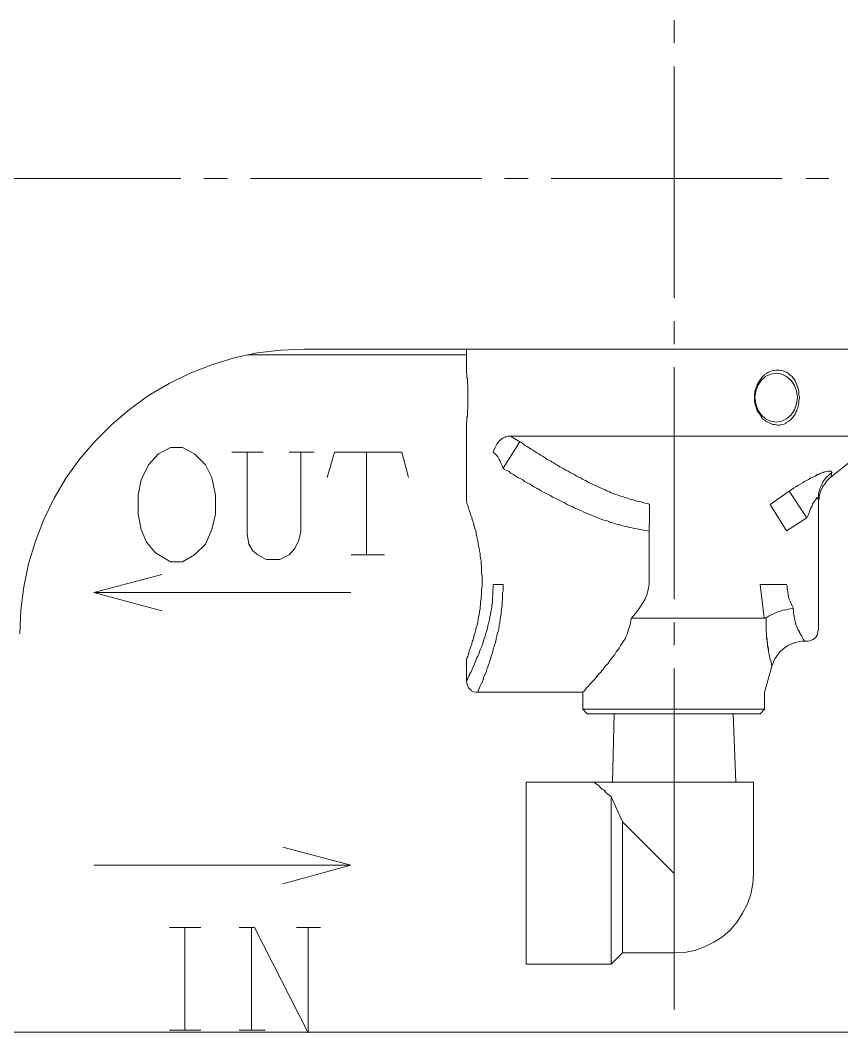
# Model space of a CAD drawing. Header units: millimetres. Extents: x 288 to 8834, y 20 to 9668.
# Drawn here: x 2941.9 to 3086.3, y 7457.8 to 7635.7 of the extents above; entities that cross this region are included whole.
import ezdxf

# ---------------------------------------------------------------- set-up
doc = ezdxf.new("R2010")
doc.units = ezdxf.units.MM
doc.layers.add('Layer1', color=7, linetype='Continuous')

# ---------------------------------------------------------------- blocks, each defined once
blk = doc.blocks.new('BLKF766')
at = {"layer": 'Layer1', "color": 7, "linetype": 'Continuous', "lineweight": 5}
for p, q in [((2964.44, 7557.63), (2966.16, 7559.53)), ((2966.16, 7559.53), (2968.31, 7560.65)), ((2968.31, 7560.65), (2970.38, 7560.65)), ((2970.38, 7560.65), (2972.53, 7559.53)), ((2972.53, 7559.53), (2974.43, 7557.63)), ((2963.14, 7554.96), (2964.44, 7557.63)), ((2974.43, 7557.63), (2975.55, 7555.39)), ((2962.63, 7552.29), (2963.14, 7554.96)), ((2975.55, 7555.39), (2976.23, 7552.29)), ((2962.63, 7548.94), (2962.63, 7552.29)), ((2976.23, 7552.29), (2976.23, 7548.94)), ((2963.14, 7546.27), (2962.63, 7548.94)), ((2976.23, 7548.94), (2975.55, 7546.27)), ((2964.09, 7544.03), (2963.14, 7546.27)), ((2975.55, 7546.27), (2974.43, 7543.68)), ((2974.43, 7543.68), (2972.53, 7541.79)), ((2968.31, 7540.58), (2965.64, 7542.13)), ((2972.53, 7541.79), (2970.38, 7540.58)), ((2970.38, 7540.58), (2968.31, 7540.58))]:
    blk.add_line(p, q, dxfattribs=at)
blk = doc.blocks.new('BLKF767')
at = {"layer": 'Layer1', "color": 7, "linetype": 'Continuous', "lineweight": 5}
for p, q in [((2990.87, 7544.37), (2991.22, 7545.92)), ((2982.09, 7543.68), (2982.78, 7542.48)), ((2990.18, 7542.91), (2990.87, 7544.37)), ((2982.78, 7542.48), (2983.64, 7541.79)), ((2983.64, 7541.79), (2985.1, 7541.01)), ((2987.52, 7541.01), (2989.15, 7541.79)), ((2989.15, 7541.79), (2990.18, 7542.91)), ((2985.1, 7541.01), (2987.52, 7541.01))]:
    blk.add_line(p, q, dxfattribs=at)
blk = doc.blocks.new('BLKF827')
at = {"layer": 'Layer1', "color": 7, "linetype": 'Continuous', "lineweight": 5}
for p, q in [((2983.55, 7577.27), (2979.51, 7576.41)), ((2987.69, 7577.78), (2983.55, 7577.27)), ((2991.82, 7577.96), (2987.69, 7577.78)), ((2979.51, 7576.41), (2975.55, 7575.2)), ((2971.76, 7573.74), (2968.05, 7571.93)), ((2975.55, 7575.2), (2971.76, 7573.74)), ((2968.05, 7571.93), (2964.44, 7569.78)), ((2964.44, 7569.78), (2961.08, 7567.36)), ((2961.08, 7567.36), (2957.98, 7564.69)), ((2957.98, 7564.69), (2955.05, 7561.77)), ((2955.05, 7561.77), (2952.38, 7558.67)), ((2952.38, 7558.67), (2949.97, 7555.31)), ((2949.97, 7555.31), (2947.82, 7551.78)), ((2947.82, 7551.78), (2946.01, 7547.99)), ((2946.01, 7547.99), (2944.54, 7544.2)), ((2944.54, 7544.2), (2943.34, 7540.24)), ((2943.34, 7540.24), (2942.48, 7536.19)), ((2942.48, 7536.19), (2941.96, 7532.06))]:
    blk.add_line(p, q, dxfattribs=at)
blk = doc.blocks.new('BLKF1038')
at = {"layer": 'Layer1', "color": 7, "linetype": 'Continuous', "lineweight": 5}
for p, q in [((3042.8, 7501.83), (3043.06, 7501.57)), ((3043.06, 7501.57), (3043.15, 7501.57)), ((3043.15, 7501.57), (3043.49, 7501.31)), ((3043.49, 7501.31), (3043.83, 7500.97)), ((3043.83, 7500.97), (3044.09, 7500.71)), ((3044.09, 7500.71), (3044.18, 7500.63)), ((3044.18, 7500.63), (3044.26, 7500.63)), ((3044.26, 7500.63), (3044.61, 7500.37)), ((3044.61, 7500.37), (3044.87, 7500.02)), ((3044.87, 7500.02), (3045.21, 7499.76)), ((3045.21, 7499.76), (3045.56, 7499.51))]:
    blk.add_line(p, q, dxfattribs=at)
blk = doc.blocks.new('BLKF1039')
at = {"layer": 'Layer1', "color": 7, "linetype": 'Continuous', "lineweight": 5}
for p, q in [((3070.36, 7482.2), (3070.7, 7484.01)), ((3069.75, 7480.47), (3070.36, 7482.2)), ((3068.89, 7478.84), (3069.75, 7480.47)), ((3067.95, 7477.29), (3068.89, 7478.84)), ((3065.36, 7474.71), (3066.74, 7475.91)), ((3066.74, 7475.91), (3067.95, 7477.29)), ((3063.81, 7473.76), (3065.36, 7474.71)), ((3058.65, 7471.95), (3060.45, 7472.29)), ((3060.45, 7472.29), (3062.18, 7472.9)), ((3062.18, 7472.9), (3063.81, 7473.76)), ((3056.84, 7471.86), (3058.65, 7471.95))]:
    blk.add_line(p, q, dxfattribs=at)
blk = doc.blocks.new('BLKF1040')
at = {"layer": 'Layer1', "color": 7, "linetype": 'Continuous', "lineweight": 5}
for p, q in [((3073.11, 7573.65), (3073.46, 7573.91)), ((3073.46, 7573.91), (3073.54, 7573.91)), ((3073.54, 7573.91), (3073.89, 7574.08)), ((3073.89, 7574.08), (3074.23, 7574.17)), ((3074.23, 7574.17), (3074.32, 7574.17)), ((3074.32, 7574.17), (3074.75, 7574.25)), ((3074.75, 7574.25), (3075.09, 7574.25)), ((3075.09, 7574.25), (3075.52, 7574.25)), ((3075.52, 7574.25), (3075.87, 7574.17)), ((3075.87, 7574.17), (3076.3, 7573.99)), ((3076.3, 7573.99), (3076.56, 7573.91)), ((3076.56, 7573.91), (3076.64, 7573.91)), ((3076.64, 7573.91), (3076.99, 7573.65)), ((3071.48, 7571.67), (3071.65, 7572.1)), ((3071.65, 7572.1), (3071.91, 7572.44)), ((3071.91, 7572.44), (3072.17, 7572.79)), ((3072.17, 7572.79), (3072.42, 7573.13)), ((3072.42, 7573.13), (3072.77, 7573.39)), ((3072.77, 7573.48), (3073.11, 7573.65)), ((3072.77, 7573.39), (3072.77, 7573.48)), ((3076.99, 7573.65), (3077.25, 7573.39)), ((3077.25, 7573.39), (3077.59, 7573.13)), ((3077.59, 7573.13), (3077.85, 7572.79)), ((3077.85, 7572.79), (3078.11, 7572.44)), ((3078.11, 7572.44), (3078.28, 7572.1)), ((3078.28, 7572.1), (3078.45, 7571.67)), ((3070.96, 7569.95), (3071.05, 7570.38)), ((3071.05, 7570.38), (3071.13, 7570.81)), ((3071.13, 7570.81), (3071.3, 7571.15)), ((3071.3, 7571.33), (3071.48, 7571.67)), ((3071.3, 7571.24), (3071.3, 7571.33)), ((3071.3, 7571.15), (3071.3, 7571.24)), ((3078.45, 7571.67), (3078.54, 7571.33)), ((3078.54, 7571.33), (3078.62, 7571.24)), ((3078.62, 7571.24), (3078.62, 7571.15)), ((3078.62, 7571.15), (3078.71, 7570.81)), ((3078.71, 7570.81), (3078.8, 7570.38)), ((3078.8, 7570.38), (3078.8, 7569.95)), ((3070.96, 7569.52), (3070.96, 7569.95)), ((3070.96, 7569.43), (3070.96, 7569.52)), ((3070.96, 7569.34), (3070.96, 7569.43)), ((3070.96, 7568.91), (3070.96, 7569.34)), ((3071.05, 7568.57), (3070.96, 7568.91)), ((3071.13, 7568.14), (3071.05, 7568.57)), ((3078.8, 7568.57), (3078.71, 7568.14)), ((3078.8, 7569.95), (3078.88, 7569.52)), ((3078.88, 7569.34), (3078.8, 7569)), ((3078.8, 7569), (3078.8, 7568.57)), ((3078.88, 7569.52), (3078.88, 7569.43)), ((3078.88, 7569.43), (3078.88, 7569.34)), ((3071.3, 7567.71), (3071.13, 7568.14)), ((3071.3, 7567.62), (3071.3, 7567.71)), ((3071.48, 7567.19), (3071.3, 7567.62)), ((3071.65, 7566.85), (3071.48, 7567.19)), ((3071.91, 7566.5), (3071.65, 7566.85)), ((3078.28, 7566.85), (3078.11, 7566.5)), ((3078.45, 7567.19), (3078.28, 7566.85)), ((3078.54, 7567.62), (3078.45, 7567.19)), ((3078.62, 7567.62), (3078.54, 7567.62)), ((3078.71, 7568.14), (3078.62, 7567.71)), ((3078.62, 7567.71), (3078.62, 7567.62)), ((3072.17, 7566.16), (3071.91, 7566.5)), ((3072.17, 7566.07), (3072.17, 7566.16)), ((3072.42, 7565.73), (3072.17, 7566.07)), ((3072.77, 7565.47), (3072.42, 7565.73)), ((3073.11, 7565.21), (3072.77, 7565.47)), ((3073.46, 7565.04), (3073.11, 7565.21)), ((3073.8, 7564.87), (3073.46, 7565.04)), ((3074.23, 7564.69), (3073.8, 7564.87)), ((3076.56, 7564.95), (3076.21, 7564.78)), ((3076.9, 7565.21), (3076.56, 7565.04)), ((3076.56, 7565.04), (3076.56, 7564.95)), ((3077.25, 7565.47), (3076.9, 7565.21)), ((3077.5, 7565.73), (3077.25, 7565.47)), ((3077.76, 7566.07), (3077.5, 7565.73)), ((3077.85, 7566.07), (3077.76, 7566.07)), ((3078.11, 7566.5), (3077.85, 7566.16)), ((3077.85, 7566.16), (3077.85, 7566.07)), ((3074.58, 7564.69), (3074.23, 7564.69)), ((3075.01, 7564.61), (3074.58, 7564.69)), ((3075.09, 7564.61), (3075.01, 7564.61)), ((3075.78, 7564.69), (3075.44, 7564.61)), ((3075.87, 7564.69), (3075.78, 7564.69)), ((3076.21, 7564.78), (3075.87, 7564.69))]:
    blk.add_line(p, q, dxfattribs=at)
blk = doc.blocks.new('BLKF1041')
at = {"layer": 'Layer1', "color": 7, "linetype": 'Continuous', "lineweight": 5}
for p, q in [((3020.32, 7551.17), (3020.41, 7550.92)), ((3020.41, 7550.92), (3020.41, 7550.83)), ((3020.41, 7550.83), (3020.58, 7550.49)), ((3020.58, 7550.49), (3020.67, 7550.06)), ((3020.67, 7550.06), (3020.76, 7549.97)), ((3020.76, 7549.97), (3020.84, 7549.62)), ((3020.84, 7549.62), (3021.01, 7549.19)), ((3021.01, 7549.19), (3021.1, 7548.76)), ((3021.1, 7548.76), (3021.27, 7548.42)), ((3021.27, 7548.42), (3021.36, 7547.99)), ((3021.36, 7547.99), (3021.53, 7547.56)), ((3021.53, 7547.56), (3021.62, 7547.21)), ((3021.62, 7547.21), (3021.62, 7547.04)), ((3021.62, 7547.04), (3021.7, 7546.96)), ((3021.7, 7546.96), (3021.79, 7546.44)), ((3021.79, 7546.44), (3021.96, 7546.01)), ((3021.96, 7546.01), (3022.05, 7545.58)), ((3022.05, 7545.58), (3022.13, 7545.15)), ((3022.13, 7545.15), (3022.22, 7544.72)), ((3022.22, 7544.72), (3022.31, 7544.29)), ((3022.31, 7544.29), (3022.39, 7543.77)), ((3022.39, 7543.77), (3022.48, 7543.34)), ((3022.48, 7543.34), (3022.56, 7542.91)), ((3022.56, 7542.91), (3022.65, 7542.56)), ((3022.65, 7542.56), (3022.65, 7542.48)), ((3022.65, 7542.48), (3022.74, 7542.05)), ((3022.74, 7542.05), (3022.74, 7541.62)), ((3022.74, 7541.62), (3022.82, 7541.19)), ((3022.82, 7541.19), (3022.91, 7540.75)), ((3022.91, 7540.75), (3022.91, 7540.32)), ((3022.91, 7540.32), (3022.91, 7539.98)), ((3022.91, 7539.98), (3022.99, 7539.89)), ((3022.99, 7539.89), (3022.99, 7539.46)), ((3022.99, 7539.46), (3022.99, 7538.95)), ((3022.99, 7538.95), (3022.99, 7538.52)), ((3022.99, 7538.52), (3023.08, 7538.09)), ((3023.08, 7538.09), (3023.08, 7537.57)), ((3023.08, 7537.57), (3023.08, 7537.22)), ((3023.08, 7537.22), (3023.08, 7537.14)), ((3023.08, 7537.14), (3023.08, 7536.71)), ((3023.08, 7536.71), (3023.08, 7536.28)), ((3022.99, 7534.9), (3022.91, 7534.55)), ((3023.08, 7536.28), (3022.99, 7535.76)), ((3022.99, 7535.76), (3022.99, 7535.33)), ((3022.99, 7535.33), (3022.99, 7534.9)), ((3022.82, 7533.09), (3022.74, 7532.66)), ((3022.91, 7533.95), (3022.82, 7533.52)), ((3022.82, 7533.52), (3022.82, 7533.09)), ((3022.91, 7534.55), (3022.91, 7534.47)), ((3022.91, 7534.47), (3022.91, 7533.95)), ((3022.56, 7531.28), (3022.48, 7530.85)), ((3022.65, 7531.8), (3022.56, 7531.28)), ((3022.74, 7532.23), (3022.65, 7531.89)), ((3022.65, 7531.89), (3022.65, 7531.8)), ((3022.74, 7532.66), (3022.74, 7532.23)), ((3022.22, 7529.47), (3022.05, 7529.04)), ((3022.31, 7529.99), (3022.22, 7529.47)), ((3022.39, 7530.42), (3022.31, 7529.99)), ((3022.48, 7530.85), (3022.39, 7530.42)), ((3021.7, 7527.75), (3021.62, 7527.41)), ((3021.87, 7528.18), (3021.7, 7527.75)), ((3021.96, 7528.61), (3021.87, 7528.18)), ((3022.05, 7529.04), (3021.96, 7528.61)), ((3021.1, 7525.68), (3021.01, 7525.34)), ((3021.27, 7526.12), (3021.1, 7525.68)), ((3021.36, 7526.55), (3021.27, 7526.12)), ((3021.53, 7526.89), (3021.36, 7526.55)), ((3021.62, 7527.32), (3021.53, 7526.89)), ((3021.62, 7527.41), (3021.62, 7527.32)), ((3020.58, 7523.96), (3020.41, 7523.62)), ((3020.67, 7524.39), (3020.58, 7523.96)), ((3020.76, 7524.48), (3020.67, 7524.39)), ((3020.84, 7524.91), (3020.76, 7524.48)), ((3021.01, 7525.34), (3020.84, 7524.91))]:
    blk.add_line(p, q, dxfattribs=at)
blk = doc.blocks.new('BLKF1042')
at = {"layer": 'Layer1', "color": 7, "linetype": 'Continuous', "lineweight": 5}
for p, q in [((3020.32, 7574.25), (3020.32, 7573.82)), ((3020.32, 7573.82), (3020.41, 7573.39)), ((3020.41, 7573.39), (3020.41, 7572.96)), ((3020.41, 7572.96), (3020.5, 7572.79)), ((3020.5, 7572.79), (3020.5, 7572.36)), ((3020.5, 7572.36), (3020.5, 7571.93)), ((3020.5, 7571.93), (3020.58, 7571.5)), ((3020.58, 7571.5), (3020.58, 7571.24)), ((3020.58, 7571.24), (3020.58, 7571.15)), ((3020.58, 7571.15), (3020.58, 7570.81)), ((3020.58, 7570.81), (3020.58, 7570.38)), ((3020.58, 7570.38), (3020.58, 7569.95)), ((3020.58, 7569.95), (3020.58, 7569.52)), ((3020.58, 7569.52), (3020.58, 7569.43)), ((3020.58, 7569.43), (3020.58, 7569.34)), ((3020.58, 7569.34), (3020.58, 7569)), ((3020.58, 7569), (3020.58, 7568.57)), ((3020.58, 7568.57), (3020.58, 7568.14)), ((3020.58, 7567.62), (3020.5, 7567.19)), ((3020.5, 7567.19), (3020.5, 7566.76)), ((3020.5, 7566.76), (3020.5, 7566.33)), ((3020.58, 7568.14), (3020.58, 7567.71)), ((3020.58, 7567.71), (3020.58, 7567.62)), ((3020.41, 7565.21), (3020.32, 7565.04)), ((3020.32, 7565.04), (3020.32, 7564.69)), ((3020.5, 7566.07), (3020.41, 7566.07)), ((3020.41, 7566.07), (3020.41, 7565.64)), ((3020.41, 7565.64), (3020.41, 7565.21)), ((3020.5, 7566.33), (3020.5, 7566.07))]:
    blk.add_line(p, q, dxfattribs=at)
blk = doc.blocks.new('BLKF1043')
at = {"layer": 'Layer1', "color": 7, "linetype": 'Continuous', "lineweight": 5}
for p, q in [((3025.06, 7536.62), (3025.06, 7536.1)), ((3024.97, 7534.64), (3024.89, 7534.21)), ((3025.06, 7536.1), (3024.97, 7535.59)), ((3024.97, 7535.59), (3024.97, 7534.64)), ((3024.89, 7533.26), (3024.8, 7533.18)), ((3024.8, 7533.18), (3024.8, 7533.09)), ((3024.8, 7533.09), (3024.8, 7532.66)), ((3024.89, 7534.21), (3024.89, 7533.78)), ((3024.89, 7533.78), (3024.89, 7533.26)), ((3024.54, 7531.37), (3024.46, 7530.85)), ((3024.63, 7531.8), (3024.54, 7531.37)), ((3024.72, 7532.23), (3024.63, 7531.8)), ((3024.8, 7532.66), (3024.72, 7532.23)), ((3024.11, 7529.3), (3024.03, 7528.87)), ((3024.2, 7529.82), (3024.11, 7529.3)), ((3024.29, 7529.9), (3024.2, 7529.82)), ((3024.37, 7530.42), (3024.29, 7529.99)), ((3024.29, 7529.99), (3024.29, 7529.9)), ((3024.46, 7530.85), (3024.37, 7530.42)), ((3023.68, 7527.84), (3023.6, 7527.41)), ((3023.86, 7528.35), (3023.68, 7527.84)), ((3024.03, 7528.87), (3023.86, 7528.35)), ((3023.17, 7526.03), (3022.99, 7525.6)), ((3023.25, 7526.46), (3023.17, 7526.03)), ((3023.42, 7526.89), (3023.25, 7526.46)), ((3023.6, 7527.41), (3023.42, 7526.98)), ((3023.42, 7526.98), (3023.42, 7526.89)), ((3022.31, 7523.96), (3022.13, 7523.62)), ((3022.48, 7524.39), (3022.31, 7523.96)), ((3022.56, 7524.48), (3022.48, 7524.39)), ((3022.65, 7524.82), (3022.56, 7524.48)), ((3022.82, 7525.25), (3022.65, 7524.82)), ((3022.99, 7525.6), (3022.82, 7525.25)), ((3021.62, 7522.41), (3021.44, 7521.98)), ((3021.7, 7522.41), (3021.62, 7522.41)), ((3021.79, 7522.76), (3021.7, 7522.41)), ((3021.96, 7523.19), (3021.79, 7522.76)), ((3022.13, 7523.62), (3021.96, 7523.19)), ((3020.76, 7520.52), (3020.58, 7520.09)), ((3020.93, 7520.86), (3020.76, 7520.52)), ((3021.1, 7521.12), (3020.93, 7520.95)), ((3020.93, 7520.95), (3020.93, 7520.86)), ((3021.27, 7521.55), (3021.1, 7521.12)), ((3021.44, 7521.98), (3021.27, 7521.55)), ((3020.58, 7520.09), (3020.5, 7520)), ((3020.5, 7520), (3020.5, 7519.92))]:
    blk.add_line(p, q, dxfattribs=at)
blk = doc.blocks.new('BLKF1044')
at = {"layer": 'Layer1', "color": 7, "linetype": 'Continuous', "lineweight": 5}
for p, q in [((3025.66, 7561.25), (3025.58, 7560.99)), ((3025.92, 7561.59), (3025.66, 7561.25)), ((3026.27, 7561.94), (3025.92, 7561.59)), ((3026.35, 7562.02), (3026.27, 7561.94)), ((3026.7, 7562.28), (3026.35, 7562.02)), ((3027.04, 7562.46), (3026.7, 7562.28)), ((3027.13, 7562.46), (3027.04, 7562.46)), ((3027.21, 7562.54), (3027.13, 7562.46)), ((3027.64, 7562.63), (3027.21, 7562.54)), ((3028.08, 7562.63), (3027.64, 7562.63)), ((3025.32, 7560.56), (3025.15, 7560.13)), ((3025.58, 7560.99), (3025.32, 7560.56))]:
    blk.add_line(p, q, dxfattribs=at)
blk = doc.blocks.new('BLKF1045')
at = {"layer": 'Layer1', "color": 7, "linetype": 'Continuous', "lineweight": 5}
for p, q in [((3082.07, 7555.91), (3081.64, 7555.65)), ((3082.15, 7555.91), (3082.07, 7555.91)), ((3082.33, 7556), (3082.15, 7555.91)), ((3082.67, 7556.17), (3082.33, 7556)), ((3083.1, 7556.26), (3082.67, 7556.17)), ((3083.19, 7556.34), (3083.1, 7556.26)), ((3083.53, 7556.43), (3083.19, 7556.34)), ((3083.88, 7556.51), (3083.53, 7556.43)), ((3084.39, 7556.51), (3083.88, 7556.51)), ((3084.57, 7556.26), (3084.39, 7556.51)), ((3079.14, 7554.27), (3078.71, 7554.02)), ((3079.57, 7554.53), (3079.14, 7554.27)), ((3079.66, 7554.62), (3079.57, 7554.53)), ((3079.74, 7554.71), (3079.66, 7554.62)), ((3080.09, 7554.88), (3079.74, 7554.71)), ((3080.52, 7555.05), (3080.09, 7554.88)), ((3080.86, 7555.31), (3080.52, 7555.05)), ((3080.95, 7555.31), (3080.86, 7555.31)), ((3081.29, 7555.48), (3080.95, 7555.31)), ((3081.64, 7555.65), (3081.29, 7555.48)), ((3077.42, 7553.24), (3077.07, 7552.98)), ((3077.85, 7553.5), (3077.42, 7553.24)), ((3078.28, 7553.76), (3077.85, 7553.5)), ((3078.71, 7554.02), (3078.28, 7553.76))]:
    blk.add_line(p, q, dxfattribs=at)
blk = doc.blocks.new('BLKF1046')
at = {"layer": 'Layer1', "color": 7, "linetype": 'Continuous', "lineweight": 5}
for p, q in [((3029.88, 7561.59), (3029.71, 7561.68)), ((3030.23, 7561.34), (3029.88, 7561.59)), ((3030.57, 7561.08), (3030.23, 7561.34)), ((3030.92, 7560.91), (3030.57, 7561.08)), ((3031.26, 7560.65), (3030.92, 7560.91)), ((3031.69, 7560.39), (3031.26, 7560.65)), ((3032.04, 7560.22), (3031.69, 7560.39)), ((3032.38, 7559.96), (3032.04, 7560.22)), ((3032.73, 7559.7), (3032.38, 7559.96)), ((3033.07, 7559.53), (3032.73, 7559.7)), ((3033.5, 7559.27), (3033.07, 7559.53)), ((3033.84, 7559.1), (3033.5, 7559.27)), ((3034.19, 7558.84), (3033.84, 7559.1)), ((3034.53, 7558.58), (3034.19, 7558.84)), ((3034.88, 7558.41), (3034.53, 7558.58)), ((3035.14, 7558.32), (3034.88, 7558.41)), ((3035.31, 7558.15), (3035.14, 7558.32)), ((3035.65, 7557.98), (3035.31, 7558.15)), ((3036, 7557.72), (3035.65, 7557.98)), ((3036.34, 7557.55), (3036, 7557.72)), ((3036.77, 7557.29), (3036.34, 7557.55)), ((3037.12, 7557.12), (3036.77, 7557.29)), ((3037.46, 7556.94), (3037.12, 7557.12)), ((3037.81, 7556.69), (3037.46, 7556.94)), ((3038.24, 7556.51), (3037.81, 7556.69)), ((3038.58, 7556.26), (3038.24, 7556.51)), ((3038.93, 7556.08), (3038.58, 7556.26)), ((3039.36, 7555.91), (3038.93, 7556.08)), ((3039.7, 7555.65), (3039.36, 7555.91)), ((3040.04, 7555.48), (3039.7, 7555.65)), ((3040.48, 7555.31), (3040.04, 7555.48)), ((3040.65, 7555.14), (3040.48, 7555.31)), ((3040.82, 7555.05), (3040.65, 7555.14)), ((3041.25, 7554.88), (3040.82, 7555.05)), ((3041.59, 7554.71), (3041.25, 7554.88)), ((3041.94, 7554.45), (3041.59, 7554.71)), ((3042.37, 7554.27), (3041.94, 7554.45)), ((3042.71, 7554.1), (3042.37, 7554.27)), ((3043.15, 7553.93), (3042.71, 7554.1)), ((3043.49, 7553.76), (3043.15, 7553.93)), ((3043.92, 7553.59), (3043.49, 7553.76)), ((3044.26, 7553.41), (3043.92, 7553.59)), ((3044.7, 7553.24), (3044.26, 7553.41)), ((3045.04, 7553.07), (3044.7, 7553.24)), ((3045.47, 7552.9), (3045.04, 7553.07)), ((3045.81, 7552.72), (3045.47, 7552.9)), ((3046.25, 7552.55), (3045.81, 7552.72)), ((3046.42, 7552.47), (3046.25, 7552.55)), ((3046.59, 7552.38), (3046.42, 7552.47)), ((3047.02, 7552.29), (3046.59, 7552.38)), ((3047.45, 7552.12), (3047.02, 7552.29)), ((3047.8, 7552.04), (3047.45, 7552.12)), ((3048.23, 7551.86), (3047.8, 7552.04)), ((3048.66, 7551.78), (3048.23, 7551.86)), ((3049.09, 7551.61), (3048.66, 7551.78)), ((3049.43, 7551.52), (3049.09, 7551.61)), ((3049.86, 7551.43), (3049.43, 7551.52)), ((3050.29, 7551.26), (3049.86, 7551.43)), ((3050.64, 7551.17), (3050.29, 7551.26)), ((3051.07, 7551.09), (3050.64, 7551.17)), ((3051.5, 7550.92), (3051.07, 7551.09)), ((3051.93, 7550.83), (3051.5, 7550.92)), ((3052.36, 7550.74), (3051.93, 7550.83)), ((3052.53, 7550.66), (3052.36, 7550.74))]:
    blk.add_line(p, q, dxfattribs=at)
blk = doc.blocks.new('BLKF1047')
at = {"layer": 'Layer1', "color": 7, "linetype": 'Continuous', "lineweight": 5}
for p, q in [((3074.83, 7573.74), (3073.8, 7573.56)), ((3072.17, 7572.44), (3071.56, 7571.58)), ((3072.94, 7573.13), (3072.17, 7572.44)), ((3073.8, 7573.56), (3072.94, 7573.13)), ((3076.64, 7573.13), (3075.78, 7573.56)), ((3077.42, 7572.44), (3076.64, 7573.13)), ((3078.02, 7571.58), (3077.42, 7572.44)), ((3071.22, 7570.55), (3071.05, 7569.43)), ((3071.56, 7571.58), (3071.22, 7570.55)), ((3078.37, 7570.55), (3078.02, 7571.58)), ((3078.54, 7569.43), (3078.37, 7570.55)), ((3071.05, 7569.43), (3071.22, 7568.31)), ((3078.37, 7568.31), (3078.54, 7569.43)), ((3071.22, 7568.31), (3071.56, 7567.28)), ((3071.56, 7567.28), (3072.17, 7566.42)), ((3077.42, 7566.42), (3078.02, 7567.28)), ((3078.02, 7567.28), (3078.37, 7568.31)), ((3072.17, 7566.42), (3072.94, 7565.73)), ((3072.94, 7565.73), (3073.8, 7565.3)), ((3073.8, 7565.3), (3074.83, 7565.13)), ((3074.83, 7565.13), (3075.78, 7565.3)), ((3075.78, 7565.3), (3076.64, 7565.73)), ((3076.64, 7565.73), (3077.42, 7566.42))]:
    blk.add_line(p, q, dxfattribs=at)
blk = doc.blocks.new('BLKF1048')
at = {"layer": 'Layer1', "color": 7, "linetype": 'Continuous', "lineweight": 5}
for p, q in [((3025.06, 7559.79), (3025.15, 7559.79)), ((3025.15, 7559.79), (3025.15, 7559.7)), ((3025.15, 7559.7), (3025.32, 7559.61)), ((3025.32, 7559.61), (3025.58, 7559.36)), ((3025.58, 7559.36), (3025.84, 7559.01)), ((3025.84, 7559.01), (3026.01, 7558.67)), ((3026.01, 7558.67), (3026.09, 7558.58)), ((3026.09, 7558.58), (3026.27, 7558.24)), ((3026.27, 7558.24), (3026.44, 7557.81)), ((3026.44, 7557.81), (3026.61, 7557.46))]:
    blk.add_line(p, q, dxfattribs=at)
blk = doc.blocks.new('BLKF1049')
at = {"layer": 'Layer1', "color": 7, "linetype": 'Continuous', "lineweight": 5}
for p, q in [((3026.78, 7557.03), (3026.96, 7556.86)), ((3026.96, 7556.86), (3027.39, 7556.6)), ((3027.39, 7556.6), (3027.82, 7556.43)), ((3027.82, 7556.43), (3028.16, 7556.17)), ((3028.16, 7556.17), (3028.59, 7555.91)), ((3028.59, 7555.91), (3029.02, 7555.65)), ((3029.02, 7555.65), (3029.37, 7555.39)), ((3029.37, 7555.39), (3029.8, 7555.22)), ((3029.8, 7555.22), (3030.23, 7554.96)), ((3030.23, 7554.96), (3030.57, 7554.71)), ((3030.57, 7554.71), (3031, 7554.45)), ((3031, 7554.45), (3031.43, 7554.27)), ((3031.43, 7554.27), (3031.78, 7554.02)), ((3031.78, 7554.02), (3032.21, 7553.76)), ((3032.21, 7553.76), (3032.64, 7553.5)), ((3032.64, 7553.5), (3032.81, 7553.41)), ((3032.81, 7553.41), (3033.07, 7553.33)), ((3033.07, 7553.33), (3033.41, 7553.07)), ((3033.41, 7553.07), (3033.84, 7552.81)), ((3033.84, 7552.81), (3034.28, 7552.64)), ((3034.28, 7552.64), (3034.71, 7552.38)), ((3034.71, 7552.38), (3035.14, 7552.21)), ((3035.14, 7552.21), (3035.48, 7551.95)), ((3035.48, 7551.95), (3035.91, 7551.78)), ((3035.91, 7551.78), (3036.34, 7551.52)), ((3036.34, 7551.52), (3036.77, 7551.35)), ((3036.77, 7551.35), (3037.2, 7551.09)), ((3037.2, 7551.09), (3037.63, 7550.92)), ((3037.63, 7550.92), (3037.98, 7550.66)), ((3037.98, 7550.66), (3038.41, 7550.49)), ((3038.41, 7550.49), (3038.84, 7550.31)), ((3038.84, 7550.31), (3039.1, 7550.23)), ((3039.1, 7550.23), (3039.27, 7550.06)), ((3039.27, 7550.06), (3039.7, 7549.88)), ((3039.7, 7549.88), (3040.13, 7549.71)), ((3040.13, 7549.71), (3040.56, 7549.54)), ((3040.56, 7549.54), (3040.99, 7549.28)), ((3040.99, 7549.28), (3041.42, 7549.11)), ((3041.42, 7549.11), (3041.85, 7548.94)), ((3041.85, 7548.94), (3042.28, 7548.76)), ((3042.28, 7548.76), (3042.71, 7548.59)), ((3042.71, 7548.59), (3043.15, 7548.42)), ((3043.15, 7548.42), (3043.58, 7548.25)), ((3043.58, 7548.25), (3044.01, 7548.07)), ((3044.01, 7548.07), (3044.52, 7547.9)), ((3044.52, 7547.9), (3044.95, 7547.82)), ((3044.95, 7547.82), (3045.38, 7547.64)), ((3045.38, 7547.64), (3045.56, 7547.56)), ((3045.56, 7547.56), (3045.81, 7547.47)), ((3045.81, 7547.47), (3046.25, 7547.39)), ((3046.25, 7547.39), (3046.68, 7547.21)), ((3046.68, 7547.21), (3047.19, 7547.13)), ((3047.19, 7547.13), (3047.62, 7546.96)), ((3047.62, 7546.96), (3048.05, 7546.87)), ((3048.05, 7546.87), (3048.48, 7546.78)), ((3048.48, 7546.78), (3049, 7546.61)), ((3049, 7546.61), (3049.43, 7546.52)), ((3049.43, 7546.52), (3049.86, 7546.44)), ((3049.86, 7546.44), (3050.38, 7546.35)), ((3050.38, 7546.35), (3050.81, 7546.27)), ((3050.81, 7546.27), (3051.24, 7546.18)), ((3051.24, 7546.18), (3051.76, 7546.09)), ((3051.76, 7546.09), (3052.19, 7546.01))]:
    blk.add_line(p, q, dxfattribs=at)
blk = doc.blocks.new('BLKF1050')
at = {"layer": 'Layer1', "color": 7, "linetype": 'Continuous', "lineweight": 5}
for p, q in [((3052.45, 7536.62), (3052.36, 7536.1)), ((3052.1, 7534.9), (3051.93, 7534.47)), ((3052.19, 7535.24), (3052.1, 7534.99)), ((3052.1, 7534.99), (3052.1, 7534.9)), ((3052.27, 7535.67), (3052.19, 7535.24)), ((3052.36, 7536.1), (3052.27, 7535.67)), ((3051.07, 7532.92), (3050.81, 7532.57)), ((3051.33, 7533.35), (3051.07, 7532.92)), ((3051.5, 7533.69), (3051.33, 7533.44)), ((3051.33, 7533.44), (3051.33, 7533.35)), ((3051.76, 7534.04), (3051.5, 7533.69)), ((3051.93, 7534.47), (3051.76, 7534.04)), ((3049.69, 7531.11), (3049.43, 7530.77)), ((3050.03, 7531.45), (3049.69, 7531.11)), ((3050.29, 7531.8), (3050.03, 7531.45)), ((3050.55, 7532.14), (3050.29, 7531.8)), ((3050.81, 7532.57), (3050.55, 7532.14))]:
    blk.add_line(p, q, dxfattribs=at)
blk = doc.blocks.new('BLKF1051')
at = {"layer": 'Layer1', "color": 7, "linetype": 'Continuous', "lineweight": 5}
for p, q in [((3073.03, 7530.08), (3073.03, 7530.51)), ((3073.03, 7529.73), (3073.03, 7530.08)), ((3073.03, 7529.3), (3073.03, 7529.73)), ((3073.03, 7528.87), (3073.03, 7529.3)), ((3073.03, 7528.44), (3073.03, 7528.87)), ((3073.11, 7528.01), (3073.03, 7528.44)), ((3073.11, 7527.58), (3073.11, 7528.01)), ((3073.11, 7527.49), (3073.11, 7527.58)), ((3073.11, 7527.15), (3073.11, 7527.49)), ((3073.2, 7526.72), (3073.11, 7527.15)), ((3073.28, 7526.2), (3073.2, 7526.72)), ((3073.28, 7525.77), (3073.28, 7526.2)), ((3073.37, 7525.34), (3073.28, 7525.77)), ((3073.46, 7524.91), (3073.37, 7525.34)), ((3073.46, 7524.82), (3073.46, 7524.91)), ((3073.46, 7524.74), (3073.46, 7524.82)), ((3073.54, 7524.31), (3073.46, 7524.74)), ((3073.63, 7523.88), (3073.54, 7524.31)), ((3073.72, 7523.45), (3073.63, 7523.88)), ((3073.89, 7523.02), (3073.72, 7523.45)), ((3073.89, 7522.93), (3073.89, 7523.02)), ((3073.97, 7522.67), (3073.89, 7522.93)), ((3074.06, 7522.24), (3073.97, 7522.67))]:
    blk.add_line(p, q, dxfattribs=at)
blk = doc.blocks.new('BLKF1052')
at = {"layer": 'Layer1', "color": 7, "linetype": 'Continuous', "lineweight": 5}
for p, q in [((3072.68, 7530.68), (3072.85, 7530.68)), ((3072.85, 7530.68), (3073.03, 7530.77)), ((3073.03, 7530.77), (3073.03, 7528.44)), ((3073.03, 7528.44), (3073.11, 7528.01)), ((3073.11, 7528.01), (3073.11, 7527.58)), ((3073.11, 7527.58), (3073.11, 7527.49)), ((3073.11, 7527.49), (3073.11, 7527.41)), ((3073.11, 7527.41), (3073.2, 7526.98)), ((3073.2, 7526.98), (3073.2, 7526.55)), ((3073.2, 7526.55), (3073.28, 7526.03)), ((3073.28, 7526.03), (3073.37, 7525.6)), ((3073.37, 7525.6), (3073.46, 7525.17)), ((3073.46, 7525.17), (3073.46, 7524.82)), ((3073.46, 7524.82), (3073.46, 7524.74)), ((3073.46, 7524.74), (3073.54, 7524.31)), ((3073.54, 7524.31), (3073.63, 7523.88)), ((3073.63, 7523.88), (3073.72, 7523.45)), ((3073.72, 7523.45), (3073.89, 7523.02)), ((3073.89, 7523.02), (3073.89, 7522.93)), ((3073.89, 7522.93), (3073.97, 7522.5))]:
    blk.add_line(p, q, dxfattribs=at)
blk = doc.blocks.new('BLKF1053')
at = {"layer": 'Layer1', "color": 7, "linetype": 'Continuous', "lineweight": 5}
for p, q in [((3048.91, 7528.87), (3049.09, 7529.3)), ((3049.09, 7529.3), (3049.17, 7529.82)), ((3049.17, 7529.82), (3049.26, 7530.25)), ((3048.23, 7527.06), (3048.4, 7527.49)), ((3048.4, 7527.49), (3048.57, 7527.84)), ((3048.57, 7527.92), (3048.74, 7528.35)), ((3048.57, 7527.84), (3048.57, 7527.92)), ((3048.74, 7528.35), (3048.91, 7528.87)), ((3047.19, 7525.43), (3047.45, 7525.86)), ((3047.45, 7525.86), (3047.71, 7526.29)), ((3047.71, 7526.29), (3047.97, 7526.63)), ((3047.97, 7526.63), (3048.23, 7527.06)), ((3046.07, 7523.88), (3046.42, 7524.31)), ((3046.42, 7524.31), (3046.68, 7524.74)), ((3046.68, 7524.74), (3046.93, 7525.08)), ((3046.93, 7525.08), (3047.19, 7525.43)), ((3044.52, 7521.9), (3044.87, 7522.33)), ((3044.87, 7522.33), (3045.21, 7522.67)), ((3045.21, 7522.67), (3045.47, 7523.1)), ((3045.47, 7523.1), (3045.81, 7523.53)), ((3045.81, 7523.53), (3046.07, 7523.88)), ((3043.15, 7520.26), (3043.4, 7520.6)), ((3043.4, 7520.6), (3043.75, 7520.95)), ((3043.75, 7520.95), (3044.09, 7521.29)), ((3044.09, 7521.47), (3044.26, 7521.55)), ((3044.09, 7521.29), (3044.09, 7521.47)), ((3044.26, 7521.55), (3044.52, 7521.9)), ((3041.59, 7518.54), (3041.77, 7518.71)), ((3041.77, 7518.71), (3041.85, 7518.8)), ((3041.85, 7518.8), (3042.11, 7519.14)), ((3042.11, 7519.14), (3042.46, 7519.48)), ((3042.46, 7519.48), (3042.8, 7519.83)), ((3042.8, 7519.83), (3043.15, 7520.26)), ((3040.82, 7517.68), (3041.08, 7517.93)), ((3041.08, 7517.93), (3041.34, 7518.28)), ((3041.34, 7518.28), (3041.59, 7518.54))]:
    blk.add_line(p, q, dxfattribs=at)
blk = doc.blocks.new('BLKF1054')
at = {"layer": 'Layer1', "color": 7, "linetype": 'Continuous', "lineweight": 5}
for p, q in [((3026.78, 7536.02), (3026.78, 7536.54)), ((3026.7, 7534.99), (3026.78, 7535.5)), ((3026.7, 7534.55), (3026.7, 7534.99)), ((3026.78, 7535.5), (3026.78, 7536.02)), ((3026.52, 7532.32), (3026.61, 7532.83)), ((3026.61, 7533.52), (3026.7, 7534.04)), ((3026.61, 7533), (3026.61, 7533.52)), ((3026.61, 7532.92), (3026.61, 7533)), ((3026.61, 7532.83), (3026.61, 7532.92)), ((3026.7, 7534.04), (3026.7, 7534.55)), ((3026.35, 7530.85), (3026.44, 7531.37)), ((3026.44, 7531.8), (3026.52, 7532.32)), ((3026.44, 7531.37), (3026.44, 7531.8)), ((3026.09, 7529.47), (3026.18, 7529.9)), ((3026.09, 7529.39), (3026.09, 7529.47)), ((3026.09, 7529.22), (3026.09, 7529.39)), ((3026.18, 7529.9), (3026.27, 7530.42)), ((3026.27, 7530.42), (3026.35, 7530.85)), ((3025.58, 7527.06), (3025.66, 7527.49)), ((3025.66, 7527.49), (3025.75, 7527.92)), ((3025.75, 7527.92), (3025.92, 7528.35)), ((3025.92, 7528.35), (3026.01, 7528.79)), ((3026.01, 7528.79), (3026.09, 7529.22)), ((3025.06, 7525.25), (3025.23, 7525.68)), ((3025.23, 7525.68), (3025.32, 7526.12)), ((3025.32, 7526.12), (3025.41, 7526.2)), ((3025.41, 7526.2), (3025.49, 7526.63)), ((3025.49, 7526.63), (3025.58, 7527.06)), ((3024.63, 7523.79), (3024.8, 7524.31)), ((3024.8, 7524.31), (3024.97, 7524.74)), ((3024.97, 7524.74), (3025.06, 7525.25)), ((3023.94, 7521.72), (3024.11, 7522.15)), ((3024.11, 7522.15), (3024.2, 7522.5)), ((3024.2, 7522.5), (3024.37, 7522.93)), ((3024.37, 7522.93), (3024.46, 7523.27)), ((3024.46, 7523.27), (3024.54, 7523.36)), ((3024.54, 7523.36), (3024.63, 7523.79)), ((3023.34, 7520), (3023.42, 7520.43)), ((3023.42, 7520.43), (3023.6, 7520.86)), ((3023.6, 7520.86), (3023.68, 7520.86)), ((3023.68, 7520.95), (3023.86, 7521.38)), ((3023.68, 7520.86), (3023.68, 7520.95)), ((3023.86, 7521.38), (3023.94, 7521.72)), ((3022.65, 7518.45), (3022.82, 7518.88)), ((3022.82, 7518.88), (3022.91, 7519.14)), ((3022.91, 7519.14), (3022.99, 7519.14)), ((3022.99, 7519.14), (3023.17, 7519.57)), ((3023.17, 7519.57), (3023.34, 7520)), ((3022.31, 7517.68), (3022.48, 7518.02)), ((3022.48, 7518.02), (3022.65, 7518.45))]:
    blk.add_line(p, q, dxfattribs=at)
blk = doc.blocks.new('BLKF1055')
at = {"layer": 'Layer1', "color": 7, "linetype": 'Continuous', "lineweight": 5}
for p, q in [((3020.32, 7519.66), (3020.41, 7519.23)), ((3020.41, 7519.23), (3020.5, 7518.88)), ((3020.5, 7518.88), (3020.67, 7518.45)), ((3020.67, 7518.45), (3020.93, 7518.19)), ((3020.93, 7518.19), (3021.19, 7518.02)), ((3021.19, 7518.02), (3021.19, 7517.93)), ((3021.19, 7517.93), (3021.53, 7517.76)), ((3021.53, 7517.76), (3021.96, 7517.68))]:
    blk.add_line(p, q, dxfattribs=at)
blk = doc.blocks.new('BLKF1056')
at = {"layer": 'Layer1', "color": 7, "linetype": 'Continuous', "lineweight": 5}
for p, q in [((3084.22, 7556), (3083.88, 7555.65)), ((3084.57, 7556.26), (3084.22, 7556)), ((3082.84, 7554.19), (3082.67, 7553.76)), ((3083.02, 7554.62), (3082.84, 7554.19)), ((3083.27, 7554.96), (3083.02, 7554.62)), ((3083.53, 7555.31), (3083.27, 7554.96)), ((3083.88, 7555.65), (3083.53, 7555.31)), ((3082.33, 7552.98), (3082.24, 7552.47)), ((3082.24, 7552.47), (3082.24, 7552.04)), ((3082.5, 7553.41), (3082.33, 7552.98)), ((3082.67, 7553.76), (3082.5, 7553.41))]:
    blk.add_line(p, q, dxfattribs=at)
blk = doc.blocks.new('BLKF1057')
at = {"layer": 'Layer1', "color": 7, "linetype": 'Continuous', "lineweight": 5}
for p, q in [((3081.12, 7550.4), (3081.21, 7550.66)), ((3081.21, 7550.74), (3081.47, 7551.09)), ((3081.21, 7550.66), (3081.21, 7550.74)), ((3081.47, 7551.09), (3081.55, 7551.26)), ((3081.55, 7551.26), (3081.81, 7551.61)), ((3081.81, 7551.61), (3081.81, 7551.69)), ((3081.81, 7551.69), (3081.9, 7551.69)), ((3081.9, 7551.69), (3081.98, 7551.86)), ((3081.98, 7551.86), (3082.15, 7551.86)), ((3082.15, 7551.86), (3082.15, 7551.78)), ((3080.43, 7548.76), (3080.6, 7549.19)), ((3080.6, 7549.19), (3080.69, 7549.62)), ((3080.69, 7549.62), (3080.86, 7549.97)), ((3080.86, 7549.97), (3081.12, 7550.4)), ((3080.17, 7548.33), (3080.26, 7548.42)), ((3080.26, 7548.42), (3080.43, 7548.76))]:
    blk.add_line(p, q, dxfattribs=at)
blk = doc.blocks.new('BLKF1058')
at = {"layer": 'Layer1', "color": 7, "linetype": 'Continuous', "lineweight": 5}
for p, q in [((3073.54, 7531.11), (3073.2, 7530.85)), ((3073.89, 7531.28), (3073.54, 7531.11)), ((3073.97, 7531.28), (3073.89, 7531.28)), ((3074.32, 7531.45), (3073.97, 7531.28)), ((3074.66, 7531.63), (3074.32, 7531.45)), ((3075.09, 7531.8), (3074.66, 7531.63)), ((3075.52, 7531.89), (3075.09, 7531.8)), ((3075.95, 7532.06), (3075.52, 7531.89)), ((3076.39, 7532.14), (3075.95, 7532.06)), ((3076.47, 7532.14), (3076.39, 7532.14)), ((3076.9, 7532.23), (3076.47, 7532.14)), ((3077.33, 7532.32), (3076.9, 7532.23)), ((3077.76, 7532.4), (3077.33, 7532.32))]:
    blk.add_line(p, q, dxfattribs=at)
blk = doc.blocks.new('BLKF1059')
at = {"layer": 'Layer1', "color": 7, "linetype": 'Continuous', "lineweight": 5}
for p, q in [((3076.73, 7535.85), (3076.73, 7536.28)), ((3076.82, 7535.33), (3076.73, 7535.85)), ((3076.9, 7534.9), (3076.82, 7535.33)), ((3076.99, 7534.47), (3076.9, 7534.9)), ((3076.99, 7534.38), (3076.99, 7534.47)), ((3077.07, 7534.04), (3076.99, 7534.38)), ((3077.25, 7533.69), (3077.07, 7534.04)), ((3077.42, 7533.26), (3077.25, 7533.69)), ((3077.59, 7532.83), (3077.42, 7533.26)), ((3077.76, 7532.49), (3077.59, 7532.83)), ((3077.76, 7532.4), (3077.76, 7532.49))]:
    blk.add_line(p, q, dxfattribs=at)
blk = doc.blocks.new('BLKF1060')
at = {"layer": 'Layer1', "color": 7, "linetype": 'Continuous', "lineweight": 5}
for p, q in [((3077.85, 7531.54), (3077.85, 7531.97)), ((3077.94, 7531.02), (3077.85, 7531.54)), ((3078.02, 7530.59), (3077.94, 7531.02)), ((3078.11, 7530.08), (3078.02, 7530.59)), ((3078.19, 7529.99), (3078.11, 7530.08)), ((3078.28, 7529.56), (3078.19, 7529.99)), ((3078.45, 7529.13), (3078.28, 7529.56)), ((3078.62, 7528.7), (3078.45, 7529.13)), ((3078.88, 7528.27), (3078.62, 7528.7)), ((3078.88, 7528.18), (3078.88, 7528.27)), ((3079.05, 7527.84), (3078.88, 7528.18)), ((3079.31, 7527.49), (3079.05, 7527.84)), ((3079.57, 7527.06), (3079.31, 7527.49)), ((3079.57, 7526.98), (3079.57, 7527.06)), ((3079.83, 7526.63), (3079.57, 7526.98))]:
    blk.add_line(p, q, dxfattribs=at)
blk = doc.blocks.new('BLKF1061')
at = {"layer": 'Layer1', "color": 7, "linetype": 'Continuous', "lineweight": 5}
for p, q in [((3081.81, 7527.41), (3081.98, 7527.67)), ((3081.98, 7527.67), (3082.07, 7527.92)), ((3082.07, 7527.92), (3082.15, 7528.1)), ((3082.15, 7528.35), (3082.24, 7528.61)), ((3082.15, 7528.1), (3082.15, 7528.35)), ((3076.21, 7525.43), (3076.64, 7525.68)), ((3076.64, 7525.68), (3076.99, 7525.94)), ((3076.99, 7525.94), (3077.42, 7526.12)), ((3077.42, 7526.12), (3077.85, 7526.29)), ((3077.85, 7526.29), (3077.94, 7526.29)), ((3077.94, 7526.37), (3078.45, 7526.46)), ((3077.94, 7526.29), (3077.94, 7526.37)), ((3078.45, 7526.46), (3078.88, 7526.55)), ((3078.88, 7526.55), (3079.31, 7526.63)), ((3079.31, 7526.63), (3079.74, 7526.63)), ((3079.74, 7526.63), (3079.83, 7526.63)), ((3079.83, 7526.63), (3080.17, 7526.63)), ((3080.17, 7526.63), (3080.43, 7526.63)), ((3080.43, 7526.63), (3080.69, 7526.72)), ((3080.69, 7526.72), (3080.95, 7526.8)), ((3080.95, 7526.8), (3081.21, 7526.89)), ((3081.21, 7526.89), (3081.47, 7527.06)), ((3081.47, 7527.06), (3081.64, 7527.23)), ((3081.64, 7527.23), (3081.81, 7527.41)), ((3074.58, 7523.53), (3074.83, 7523.96)), ((3074.83, 7523.96), (3074.92, 7524.05)), ((3074.92, 7524.05), (3075.18, 7524.39)), ((3075.18, 7524.39), (3075.44, 7524.74)), ((3075.44, 7524.74), (3075.78, 7525.08)), ((3075.78, 7525.08), (3076.13, 7525.34)), ((3076.13, 7525.34), (3076.21, 7525.43)), ((3074.06, 7522.24), (3074.23, 7522.67)), ((3074.23, 7522.67), (3074.4, 7523.1)), ((3074.4, 7523.1), (3074.58, 7523.53))]:
    blk.add_line(p, q, dxfattribs=at)
blk = doc.blocks.new('BLKF1064')
at = {"layer": 'Layer1', "color": 7, "linetype": 'Continuous', "lineweight": 5}
for p, q in [((3083.02, 7553.84), (3083.27, 7554.19)), ((3083.27, 7554.19), (3083.53, 7554.53)), ((3083.53, 7554.53), (3083.79, 7554.88)), ((3083.79, 7554.88), (3084.14, 7555.22)), ((3082.33, 7552.12), (3082.5, 7552.55)), ((3082.5, 7552.55), (3082.67, 7552.98)), ((3082.67, 7552.98), (3082.76, 7553.41)), ((3082.76, 7553.41), (3082.84, 7553.41)), ((3082.84, 7553.41), (3083.02, 7553.84)), ((3082.24, 7551.26), (3082.33, 7551.69)), ((3082.24, 7550.83), (3082.24, 7551.26)), ((3082.33, 7551.69), (3082.33, 7552.12))]:
    blk.add_line(p, q, dxfattribs=at)
blk = doc.blocks.new('BLKF763')
at = {"layer": 'Layer1', "color": 7, "linetype": 'Continuous', "lineweight": 5}
for p, q in [((3056.84, 7635.74), (3056.84, 7631.69)), ((3056.84, 7627.64), (3056.84, 7586.91)), ((2970.12, 7607.92), (2929.47, 7607.92)), ((2978.3, 7607.92), (2974.17, 7607.92)), ((3022.99, 7607.92), (2982.35, 7607.92)), ((3031.18, 7607.92), (3027.04, 7607.92)), ((3075.87, 7607.92), (3035.22, 7607.92)), ((3084.05, 7607.92), (3080, 7607.92)), ((3056.84, 7582.86), (3056.84, 7578.82)), ((2991.82, 7577.96), (3361.77, 7577.96)), ((3020.32, 7577.96), (3020.32, 7574.25)), ((2981.83, 7576.92), (3020.32, 7576.92)), ((3056.84, 7574.77), (3056.84, 7534.04)), ((3075.78, 7573.56), (3074.83, 7573.74)), ((3020.32, 7564.69), (3020.32, 7564.61)), ((3020.32, 7564.61), (3020.32, 7551.17)), ((3075.44, 7564.61), (3075.09, 7564.61)), ((3026.78, 7557.03), (3029.71, 7561.68)), ((3093.35, 7562.63), (3028.08, 7562.63)), ((3029.71, 7561.68), (3028.08, 7562.63)), ((3084.39, 7555.48), (3093.35, 7562.63)), ((2984.59, 7559.87), (2979.08, 7559.87)), ((2981.75, 7559.87), (2981.75, 7545.49)), ((2989.15, 7559.87), (2993.54, 7559.87)), ((2991.22, 7545.92), (2991.22, 7559.87)), ((2997.16, 7559.87), (2995.87, 7555.39)), ((2997.16, 7559.87), (3008.96, 7559.87)), ((3002.76, 7541.79), (3002.76, 7559.87)), ((3008.96, 7559.87), (3010.16, 7555.39)), ((3025.15, 7560.13), (3025.06, 7559.79)), ((3026.61, 7557.46), (3026.78, 7557.03)), ((3084.39, 7555.48), (3084.57, 7556.26)), ((3084.14, 7555.22), (3084.39, 7555.48)), ((3077.07, 7552.98), (3073.72, 7550.66)), ((3080.17, 7548.33), (3077.07, 7552.98)), ((3052.53, 7547.39), (3052.53, 7550.66)), ((3076.64, 7546.01), (3073.72, 7550.66)), ((3082.15, 7551.78), (3082.24, 7551.61)), ((3082.24, 7552.04), (3082.24, 7551.61)), ((3082.24, 7528.61), (3082.24, 7551.61)), ((3052.45, 7546.96), (3052.53, 7547.39)), ((3076.64, 7546.01), (3080.17, 7548.33)), ((2981.75, 7545.49), (2982.09, 7543.68)), ((3052.19, 7546.01), (3052.45, 7545.92)), ((3052.45, 7546.01), (3052.45, 7546.96)), ((3052.45, 7546.01), (3052.45, 7545.92)), ((3052.45, 7545.92), (3052.45, 7536.62)), ((2965.64, 7542.13), (2964.09, 7544.03)), ((3000.09, 7541.79), (3005.94, 7541.79)), ((2954.79, 7535.16), (2966.76, 7538.34)), ((3025.06, 7536.62), (3026.78, 7536.62)), ((3026.78, 7536.54), (3026.78, 7536.62)), ((3071.99, 7536.62), (3072.68, 7530.68)), ((3076.64, 7536.62), (3071.99, 7536.62)), ((3076.73, 7536.28), (3076.64, 7536.62)), ((2954.79, 7535.16), (3000, 7535.16)), ((2966.76, 7531.97), (2954.79, 7535.16)), ((2954.79, 7535.16), (2961.94, 7535.16)), ((2941.96, 7532.06), (2941.79, 7527.92)), ((3077.85, 7531.97), (3077.76, 7532.4)), ((3049.26, 7530.25), (3049.35, 7530.68)), ((3049.43, 7530.77), (3049.35, 7530.68)), ((3072.68, 7530.68), (3049.35, 7530.68)), ((3056.84, 7529.99), (3056.84, 7525.94)), ((3073.2, 7530.85), (3073.03, 7530.77)), ((3073.03, 7530.51), (3073.03, 7530.68)), ((3020.41, 7523.62), (3020.32, 7523.36)), ((3020.32, 7523.36), (3020.32, 7519.57)), ((3072.77, 7517.59), (3074.06, 7522.24)), ((3073.97, 7522.5), (3074.06, 7522.24)), ((3056.84, 7521.81), (3056.84, 7461.87)), ((3020.5, 7519.92), (3020.32, 7519.66)), ((3021.96, 7517.68), (3022.31, 7517.68)), ((3040.82, 7517.68), (3022.13, 7517.68)), ((3040.82, 7517.59), (3040.82, 7514.66)), ((3072.77, 7514.66), (3072.77, 7517.59)), ((3072.77, 7514.66), (3040.82, 7514.66)), ((3040.82, 7514.66), (3041.59, 7513.89)), ((3041.59, 7513.89), (3071.99, 7513.89)), ((3046.33, 7513.89), (3045.99, 7501.83)), ((3067.69, 7501.83), (3067.26, 7513.89)), ((3071.99, 7513.89), (3072.77, 7514.66)), ((3030.83, 7469.88), (3030.83, 7501.83)), ((3070.79, 7501.83), (3030.83, 7501.83)), ((3070.79, 7485.81), (3070.79, 7501.83)), ((3045.56, 7499.51), (3045.81, 7499.33)), ((3045.81, 7469.88), (3045.81, 7499.33)), ((3045.81, 7499.33), (3047.8, 7494.86)), ((3047.8, 7471.86), (3047.8, 7494.86)), ((3047.8, 7494.86), (3056.84, 7485.81)), ((2988.03, 7490.46), (3000, 7487.28)), ((2954.79, 7487.28), (3000, 7487.28)), ((3000, 7487.28), (2988.03, 7484.01)), ((3000, 7487.28), (2989.93, 7487.28)), ((3070.7, 7484.01), (3070.79, 7485.81)), ((2968.14, 7476.34), (2973.65, 7476.34)), ((2970.81, 7458.26), (2970.81, 7476.34)), ((2983.04, 7476.34), (2980.37, 7476.34)), ((2982.52, 7458.26), (2982.52, 7476.34)), ((2983.04, 7476.34), (2992.51, 7457.83)), ((2990.44, 7476.34), (2994.66, 7476.34)), ((2992.51, 7457.83), (2992.51, 7476.34)), ((3045.81, 7469.88), (3047.8, 7471.86)), ((3047.8, 7471.86), (3056.84, 7471.86)), ((3030.83, 7469.88), (3045.81, 7469.88)), ((2968.14, 7458.26), (2973.65, 7458.26)), ((2980.37, 7458.26), (2984.93, 7458.26))]:
    blk.add_line(p, q, dxfattribs=at)
for name in ['BLKF827', 'BLKF1042', 'BLKF1040', 'BLKF1047', 'BLKF1044', 'BLKF1046', 'BLKF766', 'BLKF1048', 'BLKF1049', 'BLKF1045', 'BLKF1056', 'BLKF1064', 'BLKF1041', 'BLKF1057', 'BLKF767', 'BLKF1043', 'BLKF1054', 'BLKF1050', 'BLKF1059', 'BLKF1058', 'BLKF1060', 'BLKF1053', 'BLKF1052', 'BLKF1051', 'BLKF1061', 'BLKF1055', 'BLKF1038', 'BLKF1039']:
    blk.add_blockref(name, (0, 0), dxfattribs=at)
blk = doc.blocks.new('BLKF1193')
at = {"layer": 'Layer1', "color": 3, "linetype": 'Continuous', "lineweight": 5}
blk.add_line((3926.79, 7457.91), (2726.79, 7457.91), dxfattribs=at)

msp = doc.modelspace()

# ---------------------------------------------------------------- block references
at = {"layer": 'Layer1', "color": 7, "linetype": 'Continuous', "lineweight": 5}
msp.add_blockref('BLKF763', (0, 0), dxfattribs=at)
at = {"layer": 'Layer1', "color": 3, "linetype": 'Continuous', "lineweight": 5}
msp.add_blockref('BLKF1193', (0, 0), dxfattribs=at)

doc.saveas('drawing.dxf')
